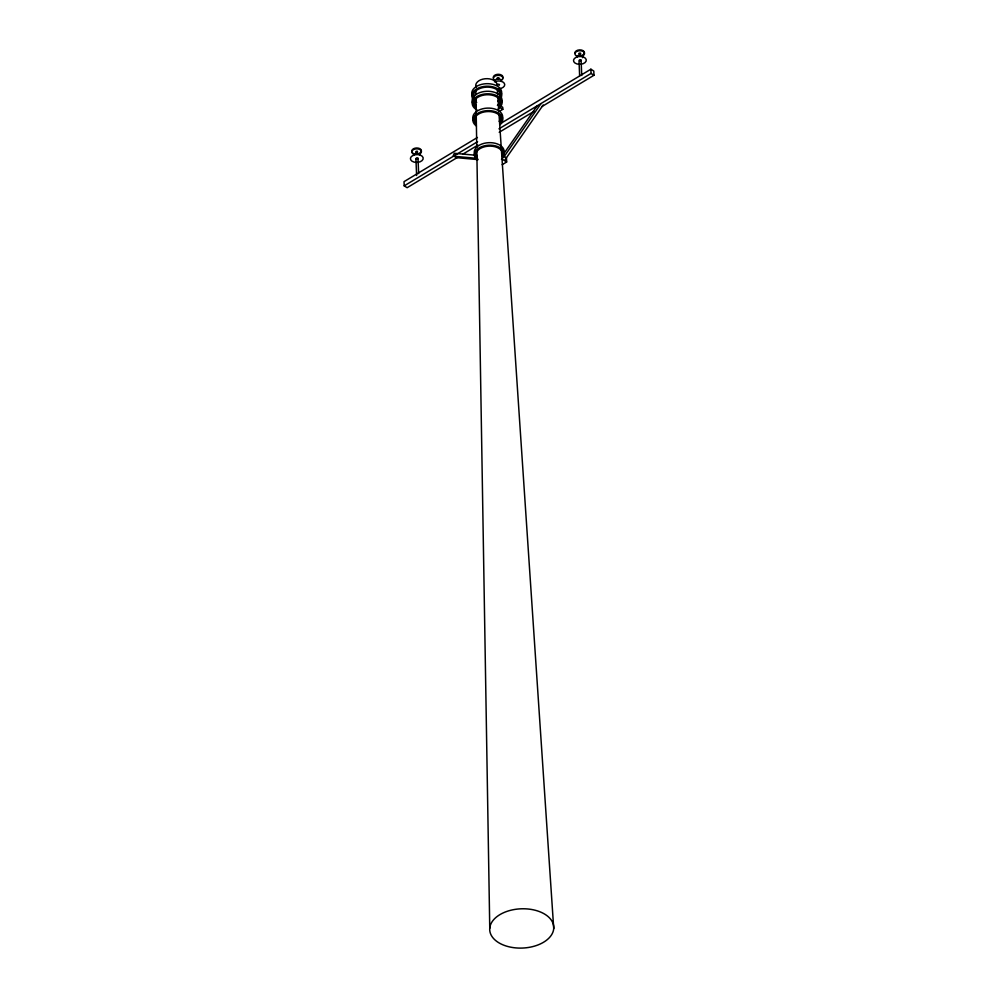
<?xml version="1.0" encoding="UTF-8"?>
<svg xmlns="http://www.w3.org/2000/svg" width="998" height="998" viewBox="0 0 998 998"><rect width="100%" height="100%" fill="white"/><g stroke="black" fill="none" stroke-linecap="round" stroke-linejoin="round"><path stroke-width="1.5" d="M416.615 175.486L415.904 158.62L416.727 157.821L418 158.283L418.636 173.615M418 158.283L417.675 158.919M579.638 75.848L579.002 60.516L579.813 59.718L581.086 60.179L581.734 75.511M581.086 60.179L580.275 60.978M503.229 154.54L536.887 106.2M503.803 157.035L541.003 103.605M505.1 159.68L543.199 104.977M417.389 152.17C418.561 149.837 413.446 152.145 416.902 152.345M499.187 85.292C500.609 83.894 496.455 83.844 497.678 85.292M580.487 54.067C581.921 52.208 576.956 53.231 579.439 54.229M499.711 111.202L502.817 109.331L502.743 107.285L499.661 105.351L499.749 107.397L502.817 109.331M477.431 137.475L404.028 181.648L404.202 185.865L407.122 187.699L457.845 157.173M500.123 123.814L590.878 69.211L593.798 71.045L593.972 75.262L541.926 106.574M404.202 185.865L477.605 141.691M498.963 128.842L591.053 73.428L590.878 69.211M463.184 153.966L477.855 145.134M499.212 132.285L533.918 111.402M502.194 164.67L506.66 161.988L506.485 157.871L503.142 155.763M498.426 78.854C501.058 77.931 496.243 76.759 497.403 78.68M475.622 155.239L454.302 153.293L453.129 156.187L477.493 158.395M455.325 157.559L478.154 159.63M416.628 159.094L415.904 158.62M591.053 73.428L593.972 75.262M502.206 159.181L506.66 161.988M497.378 89.932L497.69 94.585M497.89 97.692L498.838 111.664M499.05 114.77L553.728 928.564A32.048 19.636 -2.4 0 1 504.377 945.405A32.048 19.636 -2.4 0 1 507.109 911.336A32.048 19.636 -2.4 0 1 553.728 928.564M475.809 89.857L475.896 94.536M475.946 97.654L476.77 147.517M476.819 150.636L489.756 928.302M476.208 87.437A10.679 6.549 -2.4 0 1 485.053 78.767A10.679 6.549 -2.4 0 1 497.066 85.267M473.638 95.072A13.436 8.233 -2.4 0 1 473.389 92.203M500.135 92.028A13.436 8.233 -2.4 0 1 499.574 94.897M472.466 95.97A14.958 9.169 -2.4 0 1 486.076 83.707A14.958 9.169 -2.4 0 1 501.308 94.461M476.72 102.395A14.958 9.169 -2.4 0 1 475.809 89.458A14.958 9.169 -2.4 0 1 496.929 88.36A14.958 9.169 -2.4 0 1 497.84 101.285M475.934 100.486A13.436 8.233 -2.4 0 1 484.616 87.3A13.436 8.233 -2.4 0 1 499.686 97.43M476.246 108.071A13.436 8.233 -2.4 0 1 477.942 97.205A13.436 8.233 -2.4 0 1 495.644 96.369A13.436 8.233 -2.4 0 1 498.551 107.011M500.447 99.613A13.436 8.233 -2.4 0 1 497.403 105.401M476.146 105.538A13.436 8.233 -2.4 0 1 473.701 99.788M477.032 109.98A14.958 9.169 -2.4 0 1 476.133 97.055A14.958 9.169 -2.4 0 1 497.254 95.945A14.958 9.169 -2.4 0 1 498.152 108.882M472.778 103.555A14.958 9.169 -2.4 0 1 486.4 91.292A14.958 9.169 -2.4 0 1 501.62 102.046M476.009 124.002A13.436 8.233 -2.4 0 1 486.525 111.626A13.436 8.233 -2.4 0 1 500.709 121.843M476.408 125.998A14.958 9.169 -2.4 0 1 477.281 113.585A14.958 9.169 -2.4 0 1 497.478 112.525A14.958 9.169 -2.4 0 1 500.06 124.762M473.489 120.384A14.958 9.169 -2.4 0 1 487.099 108.121A14.958 9.169 -2.4 0 1 502.331 118.874M501.158 116.442A13.436 8.233 -2.4 0 1 499.15 121.319M475.896 121.469A13.436 8.233 -2.4 0 1 474.412 116.616M477.456 158.57A13.436 8.233 -2.4 0 1 487.972 146.195A13.436 8.233 -2.4 0 1 502.156 156.412M476.682 159.618A14.958 9.169 -2.4 0 1 479.714 147.579A14.958 9.169 -2.4 0 1 499.424 147.355A14.958 9.169 -2.4 0 1 501.507 159.331M474.936 154.964A14.958 9.169 -2.4 0 1 488.558 142.689A14.958 9.169 -2.4 0 1 503.778 153.455M477.343 156.037A13.436 8.233 -2.4 0 1 476.108 154.054M502.268 149.613A13.436 8.233 -2.4 0 1 502.044 153.892M579.539 64.321A6.412 3.93 -2.4 0 1 574.349 58.57A6.412 3.93 -2.4 0 1 585.24 58.084A6.412 3.93 -2.4 0 1 580.649 64.271M576.719 57.31A3.069 1.884 -2.4 0 1 580.2 55.14A3.069 1.884 -2.4 0 1 582.57 57.684M577.742 56.387A4.803 2.944 -2.4 0 1 575.759 52.108A4.803 2.944 -2.4 0 1 583.069 51.472A4.803 2.944 -2.4 0 1 582.508 55.975M574.91 53.231A4.803 2.944 -2.4 0 1 581.659 50.087A4.803 2.944 -2.4 0 1 582.47 55.14M414.644 154.503A4.803 2.944 -2.4 0 1 412.661 150.211A4.803 2.944 -2.4 0 1 419.983 149.575A4.803 2.944 -2.4 0 1 419.422 154.091M412.698 152.744A4.803 2.944 -2.4 0 1 413.796 148.615A4.803 2.944 -2.4 0 1 420.482 149.114A4.803 2.944 -2.4 0 1 419.385 153.243M416.453 162.424A6.412 3.93 -2.4 0 1 411.251 156.686A6.412 3.93 -2.4 0 1 422.154 156.199A6.412 3.93 -2.4 0 1 417.551 162.387M413.621 155.426A3.069 1.884 -2.4 0 1 416.303 153.268A3.069 1.884 -2.4 0 1 419.709 154.827M495.108 81.025A3.069 1.884 -2.4 0 1 498.588 78.854A3.069 1.884 -2.4 0 1 500.971 81.387M494.497 81.824A6.412 3.93 -2.4 0 1 504.277 83.258A6.412 3.93 -2.4 0 1 499.075 88.76M493.336 77.657A4.803 2.944 -2.4 0 1 498.888 74.314A4.803 2.944 -2.4 0 1 502.481 78.343M494.247 80.09A4.803 2.944 -2.4 0 1 495.357 75.96A4.803 2.944 -2.4 0 1 502.044 76.459A4.803 2.944 -2.4 0 1 500.946 80.601"/></g></svg>
